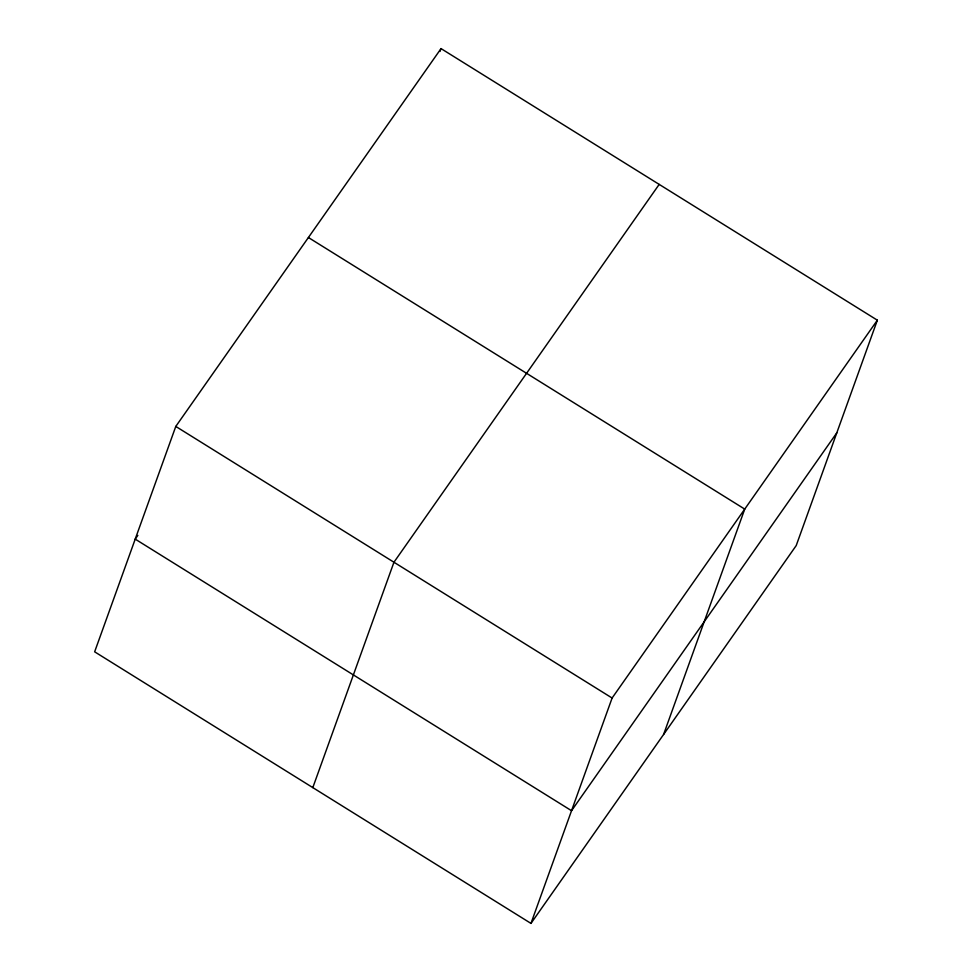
<?xml version="1.0" encoding="UTF-8"?>
<svg xmlns="http://www.w3.org/2000/svg" width="972" height="972" viewBox="0 0 972 972"><rect width="100%" height="100%" fill="white"/><g stroke="black" fill="none" stroke-linecap="round" stroke-linejoin="round"><path stroke-width="1.46" d="M175.786 426.429L94.649 651.811L530.967 923.4L796.214 545.571L877.352 320.189L441.033 48.6L175.786 426.429L612.105 698.03L530.967 923.4M440 51.455L441.033 48.6M312.814 787.599L393.952 562.229L659.186 184.401M663.597 734.48L744.734 509.109L308.403 237.52M137.842 535.39L135.217 539.12L571.536 810.709L836.783 432.88M612.105 698.03L877.352 320.189"/></g></svg>
